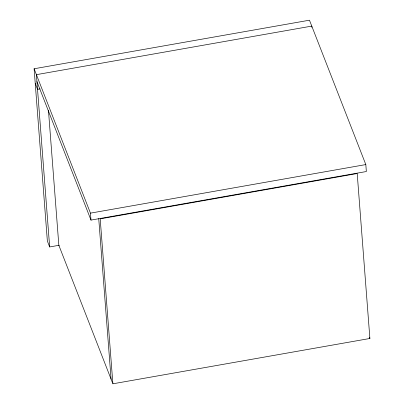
<?xml version="1.0" encoding="UTF-8"?>
<svg xmlns="http://www.w3.org/2000/svg" width="404" height="404" viewBox="0 0 404 404"><rect width="100%" height="100%" fill="white"/><g stroke="black" fill="none" stroke-linecap="round" stroke-linejoin="round"><path stroke-width="0.61" d="M59.287 245.243L49.667 246.94L47.364 241.042L34.108 68.761L309.469 20.2L365.817 164.574L366.352 171.528L90.986 220.094L36.946 81.613M40.026 88.9L37.537 89.34L35.239 83.441M34.108 68.761L90.451 213.14L365.817 164.574M112.888 383.8L369.892 338.476L357.202 173.533L100.197 218.862L112.888 383.8L58.843 245.324L48.47 110.484M369.443 337.32L369.892 338.476M311.868 27.321L311.772 26.098L36.41 74.659L49.667 246.94M98.733 218.635L111.085 379.184M90.451 213.14L90.986 220.094"/></g></svg>
